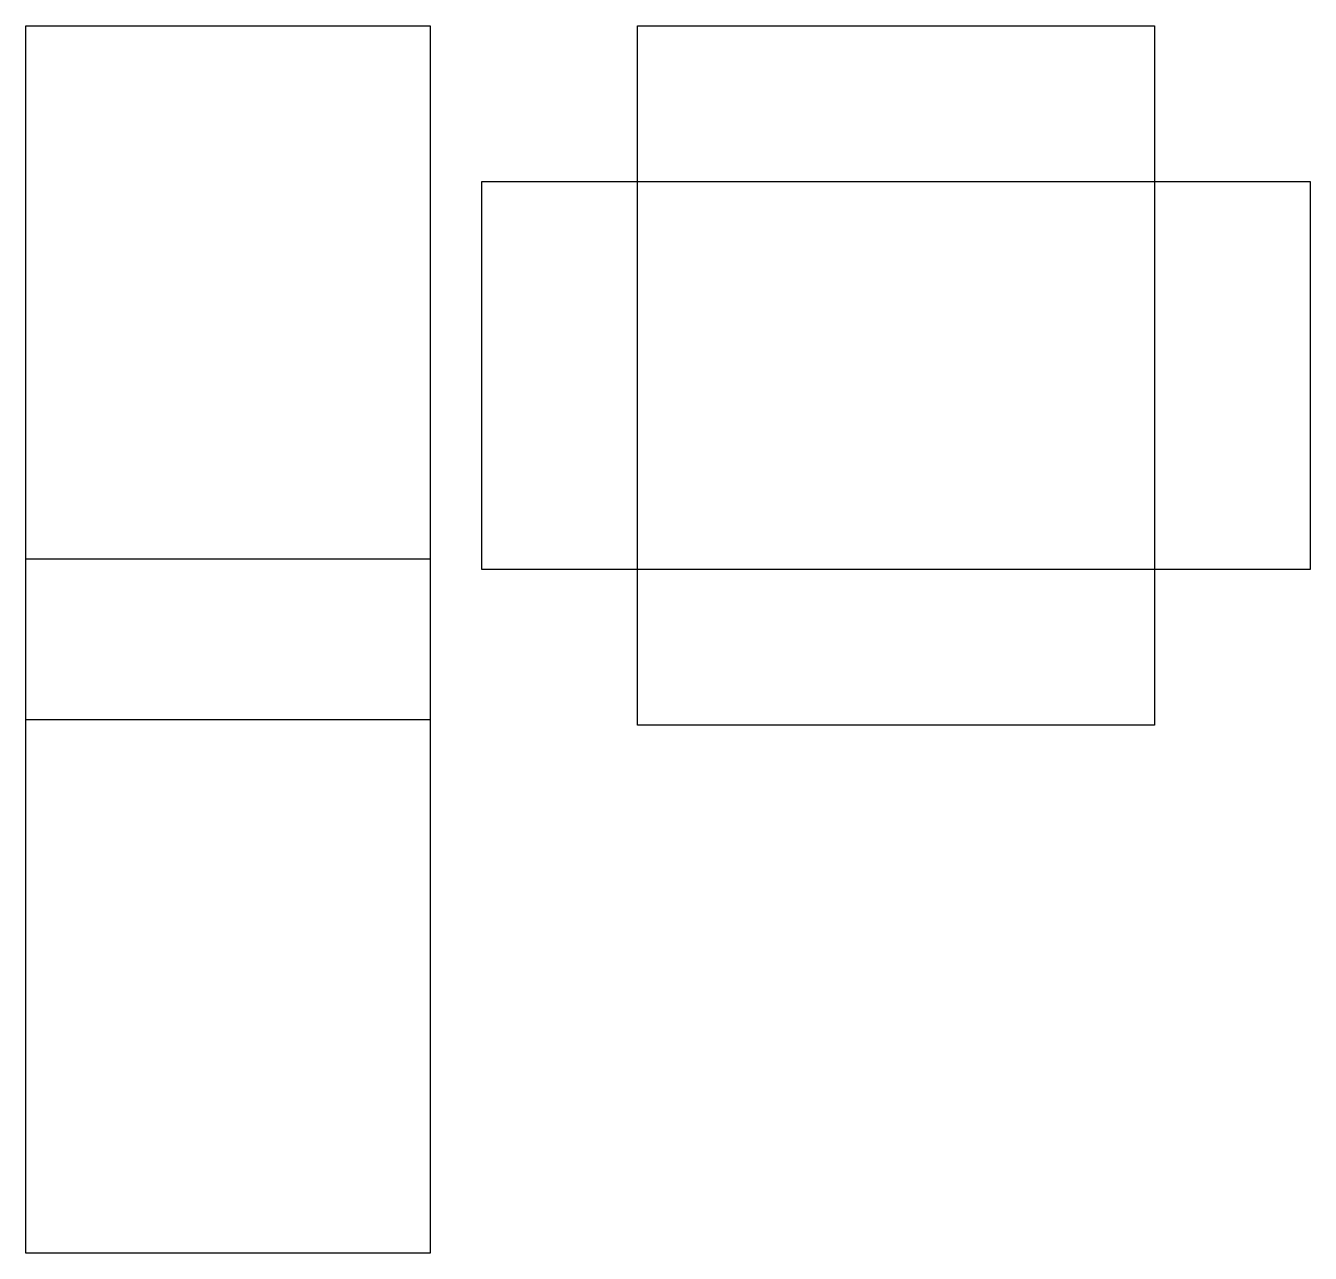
# Model space of a CAD drawing. Header units: millimetres. Extents: x 0 to 498, y 0 to 476.
import ezdxf

# ---------------------------------------------------------------- set-up
doc = ezdxf.new("R2010")
doc.units = ezdxf.units.MM
doc.layers.add('CREASE', color=5, linetype='CONTINUOUS')
doc.layers.add('CUT', color=1, linetype='CONTINUOUS')

msp = doc.modelspace()

# ---------------------------------------------------------------- linework, layer by layer
at = {"layer": 'CREASE'}
for p, q in [((237.35, 415.7), (437.8, 415.7)), ((237.35, 265.25), (237.35, 415.7)), ((437.8, 415.7), (437.8, 265.25)), ((156.9, 269.25), (0, 269.25)), ((437.8, 265.25), (237.35, 265.25)), ((156.9, 206.9), (0, 206.9))]:
    msp.add_line(p, q, dxfattribs=at)
at = {"layer": 'CUT'}
for p, q in [((0, 476.15), (156.9, 476.15)), ((0, 269.25), (0, 476.15)), ((156.9, 476.15), (156.9, 269.25)), ((237.35, 476.15), (437.8, 476.15)), ((237.35, 415.7), (237.35, 476.15)), ((437.8, 476.15), (437.8, 415.7)), ((176.9, 415.7), (237.35, 415.7)), ((176.9, 265.25), (176.9, 415.7)), ((437.8, 415.7), (498.25, 415.7)), ((498.25, 415.7), (498.25, 265.25)), ((0, 206.9), (0, 269.25)), ((156.9, 269.25), (156.9, 206.9)), ((237.35, 265.25), (176.9, 265.25)), ((237.35, 204.8), (237.35, 265.25)), ((437.8, 265.25), (437.8, 204.8)), ((498.25, 265.25), (437.8, 265.25)), ((0, 0), (0, 206.9)), ((156.9, 206.9), (156.9, 0)), ((437.8, 204.8), (237.35, 204.8)), ((156.9, 0), (0, 0))]:
    msp.add_line(p, q, dxfattribs=at)

doc.saveas('drawing.dxf')
